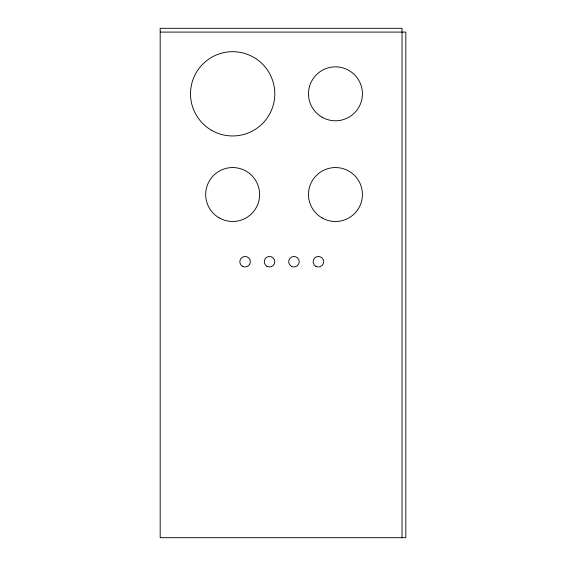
<?xml version="1.0" encoding="UTF-8"?>
<svg xmlns="http://www.w3.org/2000/svg" width="566" height="566" viewBox="0 0 566 566"><rect width="100%" height="100%" fill="white"/><g stroke="black" fill="none" stroke-linecap="round" stroke-linejoin="round"><path stroke-width="0.85" d="M160.178 32.092L405.822 32.092L405.822 537.7L160.178 537.7L160.178 28.3L402.03 28.3L402.03 537.7M211.585 130.307A42.132 42.132 0 0 0 274.786 93.822A42.132 42.132 0 0 0 211.585 57.329A42.132 42.132 0 0 0 211.585 130.307M321.976 117.169A26.963 26.963 0 0 0 362.424 93.822A26.963 26.963 0 0 0 321.976 70.467A26.963 26.963 0 0 0 321.976 117.169M219.169 217.875A26.963 26.963 0 0 0 259.617 194.52A26.963 26.963 0 0 0 219.169 171.165A26.963 26.963 0 0 0 219.169 217.875M321.976 217.875A26.963 26.963 0 0 0 362.424 194.52A26.963 26.963 0 0 0 321.976 171.165A26.963 26.963 0 0 0 321.976 217.875M242.446 266.282A5.264 5.264 0 0 0 250.349 261.725A5.264 5.264 0 0 0 242.446 257.162A5.264 5.264 0 0 0 242.446 266.282M266.883 266.282A5.264 5.264 0 0 0 274.786 261.725A5.264 5.264 0 0 0 266.883 257.162A5.264 5.264 0 0 0 266.883 266.282M291.32 266.282A5.264 5.264 0 0 0 299.223 261.725A5.264 5.264 0 0 0 291.32 257.162A5.264 5.264 0 0 0 291.32 266.282M315.757 266.282A5.264 5.264 0 0 0 323.66 261.725A5.264 5.264 0 0 0 315.757 257.162A5.264 5.264 0 0 0 315.757 266.282"/></g></svg>
